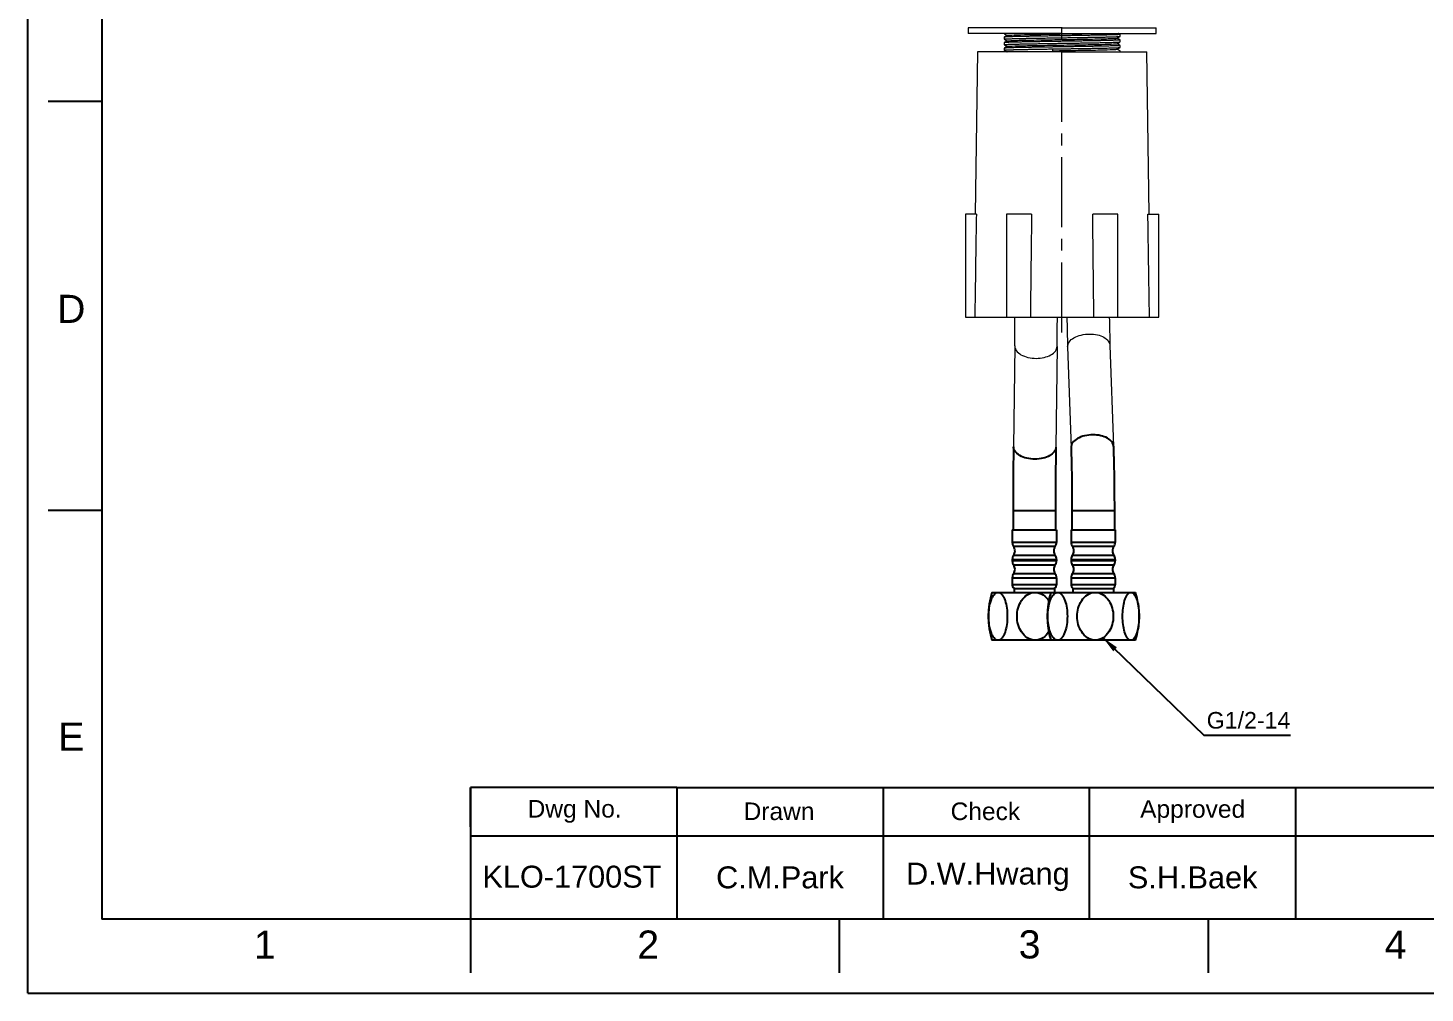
# Model space of a CAD drawing. Header units: millimetres. Extents: x 8809 to 9650, y -1236 to -642.
# Drawn here: x 8808.9 to 9188.2, y -1236.2 to -974.4 of the extents above; entities that cross this region are included whole.
import ezdxf

# ---------------------------------------------------------------- set-up
doc = ezdxf.new("R2010")
doc.units = ezdxf.units.MM
doc.linetypes.add('CENTER2', pattern=[28.575, 19.05, -3.175, 3.175, -3.175])
for name, color, linetype, lineweight in [('CENTER', 1, 'CENTER2', 15), ('DIM', 3, 'Continuous', 9), ('TEXT', 2, 'Continuous', 13)]:
    doc.layers.add(name, color=color, linetype=linetype, lineweight=lineweight)
doc.layers.add('FORM', color=7, linetype='Continuous')
doc.styles.get("Standard").update_dxf_attribs({"font": 'arial.ttf'})
doc.dimstyles.new('사본 ISO-25', dxfattribs={"dimtxt": 4, "dimasz": 4, "dimexe": 1.25, "dimexo": 0.625, "dimgap": 1.5, "dimtad": 1, "dimtih": 1, "dimtoh": 1, "dimdec": 1, "dimzin": 9, "dimdsep": 46, "dimtxsty": 'Standard', "dimcen": 2.5, "dimclrd": 3, "dimclre": 3, "dimclrt": 4, "dimadec": 0, "dimazin": 0, "dimtfac": 1, "dimtdec": 1, "dimtmove": 0, "dimatfit": 3, "dimfxl": 1, "dimarcsym": 0})

msp = doc.modelspace()

# ---------------------------------------------------------------- linework, layer by layer
at = {"linetype": 'Continuous', "lineweight": 18, "extrusion": (0, 1, 0)}
for p, q in [((9064.16, -974.38), (9064.16, -975.88)), ((9089.66, -974.38), (9064.16, -974.38)), ((9089.66, -974.38), (9115.16, -974.38)), ((9115.16, -975.88), (9115.16, -974.38)), ((9089.66, -975.88), (9064.16, -975.88)), ((9073.91, -975.88), (9073.91, -975.91)), ((9073.92, -975.92), (9073.91, -975.91)), ((9073.91, -976.88), (9073.91, -977.41)), ((9073.91, -978.38), (9073.91, -978.91)), ((9089.66, -975.88), (9115.16, -975.88)), ((9105.41, -976.66), (9105.41, -976.13)), ((9105.41, -978.16), (9105.41, -977.63)), ((9066.66, -980.88), (9066.05, -1024.88)), ((9089.66, -980.88), (9066.66, -980.88)), ((9073.91, -979.88), (9073.91, -980.41)), ((9089.66, -980.88), (9112.66, -980.88)), ((9105.41, -979.66), (9105.41, -979.13)), ((9105.41, -980.88), (9105.41, -980.63)), ((9113.27, -1024.88), (9112.66, -980.88)), ((9063.41, -1024.88), (9063.41, -1052.88)), ((9066.37, -1024.88), (9063.41, -1024.88)), ((9074.54, -1024.88), (9074.54, -1052.88)), ((9081.36, -1024.88), (9074.54, -1024.88)), ((9104.79, -1024.88), (9097.96, -1024.88)), ((9104.79, -1052.88), (9104.79, -1024.88)), ((9112.95, -1024.88), (9115.91, -1024.88)), ((9115.91, -1052.88), (9115.91, -1024.88))]:
    msp.add_line(p, q, dxfattribs=at)
at = {"linetype": 'Continuous', "lineweight": 18}
for p, q in [((9063.41, -1052.88), (9115.91, -1052.88)), ((9076.79, -1060.66), (9076.46, -1088.01)), ((9088.29, -1060.8), (9087.96, -1088.14)), ((9091.15, -1060.92), (9092.08, -1088.27)), ((9102.65, -1060.53), (9103.58, -1087.88))]:
    msp.add_line(p, q, dxfattribs=at)
at = {"lineweight": -3}
for p, q in [((9076.37, -1105.28), (9087.87, -1105.28)), ((9076.37, -1105.28), (9076.37, -1110.52)), ((9087.87, -1105.28), (9087.87, -1110.52)), ((9092.34, -1105.28), (9103.84, -1105.28)), ((9092.34, -1105.28), (9092.34, -1110.52)), ((9103.84, -1105.28), (9103.84, -1110.52)), ((9076.12, -1110.52), (9088.12, -1110.52)), ((9076.12, -1110.52), (9076.12, -1113.96)), ((9088.12, -1110.52), (9088.12, -1113.96)), ((9092.09, -1110.52), (9104.09, -1110.52)), ((9092.09, -1110.52), (9092.09, -1113.96)), ((9104.09, -1110.52), (9104.09, -1113.96)), ((9088.12, -1113.96), (9076.12, -1113.96)), ((9087.74, -1115.12), (9076.49, -1115.12)), ((9104.09, -1113.96), (9092.09, -1113.96)), ((9103.72, -1115.12), (9092.47, -1115.12)), ((9076.12, -1118.58), (9088.12, -1118.58)), ((9076.12, -1118.58), (9076.12, -1118.96)), ((9076.49, -1117.42), (9087.74, -1117.42)), ((9088.12, -1118.58), (9088.12, -1118.96)), ((9092.09, -1118.58), (9104.09, -1118.58)), ((9092.09, -1118.58), (9092.09, -1118.96)), ((9092.47, -1117.42), (9103.72, -1117.42)), ((9104.09, -1118.58), (9104.09, -1118.96)), ((9088.12, -1118.96), (9076.12, -1118.96)), ((9087.74, -1120.12), (9076.49, -1120.12)), ((9076.49, -1122.42), (9087.74, -1122.42)), ((9104.09, -1118.96), (9092.09, -1118.96)), ((9103.72, -1120.12), (9092.47, -1120.12)), ((9092.47, -1122.42), (9103.72, -1122.42)), ((9076.12, -1123.58), (9088.12, -1123.58)), ((9076.12, -1123.58), (9076.12, -1125.52)), ((9088.12, -1125.52), (9076.12, -1125.52)), ((9076.62, -1126.52), (9087.62, -1126.52)), ((9076.62, -1126.52), (9076.62, -1127.52)), ((9087.62, -1126.52), (9087.62, -1127.52)), ((9088.12, -1123.58), (9088.12, -1125.52)), ((9092.09, -1123.58), (9104.09, -1123.58)), ((9092.09, -1123.58), (9092.09, -1125.52)), ((9104.09, -1125.52), (9092.09, -1125.52)), ((9092.59, -1126.52), (9103.59, -1126.52)), ((9092.59, -1126.52), (9092.59, -1127.52)), ((9103.59, -1126.52), (9103.59, -1127.52)), ((9104.09, -1123.58), (9104.09, -1125.52)), ((9070.62, -1127.52), (9109.59, -1127.52)), ((9109.59, -1140.52), (9070.62, -1140.52))]:
    msp.add_line(p, q, dxfattribs=at)
at = {"linetype": 'Continuous', "lineweight": 18}
for centre, radius, start, end in [((7808.65, -1045.76), 1268.23, 359.32714, 359.67842), ((7806.44, -1045.74), 1281.95, 359.3272, 359.681), ((9552.59, -1045.72), 461.69, 180.8884, 181.8869), ((9550.38, -1045.78), 447.97, 180.9086, 181.8873)]:
    msp.add_arc(centre, radius, start, end, dxfattribs=at)
at = {"lineweight": -3}
for centre, radius, start, end in [((10467.06, -1104.24), 1390.7, 179.33118, 180.043), ((10467.2, -1104.24), 1379.34, 179.33143, 180.04331), ((9078.12, -1113.96), 2, 180, 215.6591), ((9074.87, -1116.29), 2, 0.59, 35.6591), ((9089.37, -1116.29), 2, 144.3409, 179.41), ((9086.12, -1113.96), 2, 324.3409, 0), ((9094.09, -1113.96), 2, 180, 215.6591), ((9090.84, -1116.29), 2, 0.59, 35.6591), ((9105.34, -1116.29), 2, 144.3409, 179.41), ((9102.09, -1113.96), 2, 324.3409, 0), ((9078.12, -1118.58), 2, 144.3409, 180), ((9074.87, -1116.25), 2, 324.3409, 359.41), ((9089.37, -1116.25), 2, 180.59, 215.6591), ((9086.12, -1118.58), 2, 0, 35.6591), ((9094.09, -1118.58), 2, 144.3409, 180), ((9090.84, -1116.25), 2, 324.3409, 359.41), ((9105.34, -1116.25), 2, 180.59, 215.6591), ((9102.09, -1118.58), 2, 0, 35.6591), ((9078.12, -1118.96), 2, 180, 215.6591), ((9078.12, -1123.58), 2, 144.3409, 180), ((9074.87, -1121.29), 2, 0.59, 35.6591), ((9074.87, -1121.25), 2, 324.3409, 359.41), ((9089.37, -1121.29), 2, 144.3409, 179.41), ((9089.37, -1121.25), 2, 180.59, 215.6591), ((9086.12, -1118.96), 2, 324.3409, 0), ((9086.12, -1123.58), 2, 0, 35.6591), ((9094.09, -1118.96), 2, 180, 215.6591), ((9094.09, -1123.58), 2, 144.3409, 180), ((9090.84, -1121.29), 2, 0.59, 35.6591), ((9090.84, -1121.25), 2, 324.3409, 359.41), ((9105.34, -1121.29), 2, 144.3409, 179.41), ((9105.34, -1121.25), 2, 180.59, 215.6591), ((9102.09, -1118.96), 2, 324.3409, 0), ((9102.09, -1123.58), 2, 0, 35.6591), ((9077.12, -1125.52), 1, 180, 270), ((9087.12, -1125.52), 1, 270, 0), ((9093.09, -1125.52), 1, 180, 270), ((9103.09, -1125.52), 1, 270, 0), ((9091.24, -1134.02), 21.63, 162.5077, 197.4923), ((9107.22, -1134.02), 21.63, 162.5077, 197.4923), ((9088.97, -1134.02), 21.63, 342.5077, 17.4923)]:
    msp.add_arc(centre, radius, start, end, dxfattribs=at)
at = {"linetype": 'Continuous', "lineweight": 18}
for points, degree in [([(9073.91, -975.91), (9074.33, -976.16), (9074.74, -976.4)], 2), ([(9074.76, -976.39), (9074.33, -976.64), (9073.91, -976.88)], 2), ([(9073.91, -977.41), (9074.33, -977.66), (9074.75, -977.9)], 2), ([(9074.76, -977.89), (9074.33, -978.14), (9073.91, -978.38)], 2), ([(9104.57, -977.15), (9104.99, -976.91), (9105.41, -976.66)], 2), ([(9104.57, -978.65), (9104.99, -978.41), (9105.41, -978.16)], 2), ([(9105.41, -977.63), (9104.99, -977.39), (9104.58, -977.15)], 2), ([(9105.41, -976.13), (9105.2, -976.01), (9104.98, -975.88)], 2), ([(9073.91, -978.91), (9074.33, -979.16), (9074.74, -979.4)], 2), ([(9074.76, -979.39), (9074.33, -979.64), (9073.91, -979.88)], 2), ([(9073.91, -980.42), (9074.33, -980.66), (9074.74, -980.9)], 2), ([(9104.57, -980.15), (9104.99, -979.91), (9105.41, -979.66)], 2), ([(9105.41, -979.13), (9105, -978.89), (9104.58, -978.65)], 2), ([(9105.41, -980.63), (9104.99, -980.39), (9104.58, -980.15)], 2), ([(9066.37, -1024.88), (9066.32, -1028.22), (9066.22, -1034.75), (9066.08, -1044.05), (9066, -1049.99), (9065.95, -1052.88)], 3), ([(9081.36, -1024.88), (9081.32, -1028.22), (9081.25, -1034.75), (9081.14, -1044.05), (9081.07, -1049.99), (9081.03, -1052.88)], 3), ([(9098.29, -1052.88), (9098.25, -1049.99), (9098.18, -1044.05), (9098.07, -1034.75), (9098, -1028.22), (9097.96, -1024.88)], 3), ([(9113.37, -1052.88), (9113.33, -1049.99), (9113.24, -1044.05), (9113.1, -1034.75), (9113, -1028.22), (9112.95, -1024.88)], 3)]:
    msp.add_open_spline(points, degree=degree, dxfattribs=at)
for points, knots in [([(9089.66, -976.51), (9089.14, -976.51), (9088.62, -976.52), (9087.85, -976.53), (9087.59, -976.54), (9087.21, -976.54), (9087.08, -976.55), (9086.82, -976.55), (9086.69, -976.55), (9086.06, -976.56), (9085.56, -976.57), (9084.58, -976.58), (9084.09, -976.59), (9083.38, -976.6), (9083.14, -976.61), (9082.79, -976.61), (9082.67, -976.62), (9082.44, -976.62), (9082.33, -976.62), (9081.76, -976.63), (9081.32, -976.64), (9080.47, -976.66), (9080.05, -976.66), (9079.26, -976.68), (9078.88, -976.69), (9078.47, -976.7), (9078.42, -976.7), (9078.33, -976.7), (9078.19, -976.7), (9077.89, -976.71), (9077.63, -976.71), (9077.15, -976.73), (9076.84, -976.73), (9076.27, -976.75), (9076.01, -976.76), (9075.7, -976.77), (9075.64, -976.77), (9075.53, -976.77), (9075.47, -976.77), (9075.31, -976.78), (9075.2, -976.78), (9074.91, -976.8), (9074.73, -976.8), (9074.44, -976.82), (9074.31, -976.83), (9074.16, -976.84), (9074.12, -976.84), (9074.06, -976.85), (9074.04, -976.85), (9074.01, -976.85), (9074, -976.86), (9073.99, -976.86), (9073.94, -976.87), (9073.91, -976.87), (9073.91, -976.88)], [0, 0, 0, 0, 0.062537, 0.062537, 0.093806, 0.093806, 0.10944, 0.10944, 0.125074, 0.125074, 0.187611, 0.187611, 0.250148, 0.250148, 0.281417, 0.281417, 0.297051, 0.297051, 0.312686, 0.312686, 0.375223, 0.375223, 0.43776, 0.43776, 0.500297, 0.500297, 0.508114, 0.508114, 0.515931, 0.531565, 0.562834, 0.562834, 0.625371, 0.625371, 0.687908, 0.687908, 0.703543, 0.703543, 0.719177, 0.719177, 0.750445, 0.750445, 0.812982, 0.812982, 0.87552, 0.87552, 0.906788, 0.906788, 0.922422, 0.93024, 0.93024, 0.938057, 0.938057, 1, 1, 1, 1]), ([(9073.91, -977.41), (9073.91, -977.41), (9073.91, -977.41), (9073.91, -977.4), (9073.94, -977.4), (9074.04, -977.38), (9074.11, -977.37), (9074.24, -977.36), (9074.27, -977.36), (9074.32, -977.36), (9074.35, -977.36), (9074.45, -977.35), (9074.52, -977.35), (9074.74, -977.33), (9075.09, -977.32), (9075.53, -977.3), (9075.89, -977.29), (9076.02, -977.29), (9076.22, -977.28), (9076.29, -977.28), (9076.39, -977.28), (9076.43, -977.28), (9076.5, -977.27), (9076.82, -977.27), (9077.17, -977.26), (9077.82, -977.24), (9078.16, -977.23), (9078.89, -977.22), (9079.27, -977.21), (9079.77, -977.2), (9079.87, -977.2), (9080.08, -977.19), (9080.39, -977.19), (9080.7, -977.18), (9081.34, -977.17), (9082.23, -977.15), (9083.15, -977.14), (9083.87, -977.13), (9084.11, -977.12), (9084.41, -977.12), (9084.47, -977.12), (9084.6, -977.12), (9084.66, -977.11), (9084.84, -977.11), (9084.97, -977.11), (9085.59, -977.1), (9086.09, -977.09), (9087.09, -977.08), (9087.6, -977.07), (9088.63, -977.05), (9089.14, -977.04), (9089.66, -977.04)], [0, 0, 0, 0, 0.000562, 0.000562, 0.063027, 0.063027, 0.125492, 0.125492, 0.141108, 0.141108, 0.156724, 0.156724, 0.187957, 0.187957, 0.250422, 0.312886, 0.312886, 0.344119, 0.344119, 0.359735, 0.359735, 0.367543, 0.367543, 0.375351, 0.437816, 0.437816, 0.500281, 0.500281, 0.562746, 0.562746, 0.578362, 0.578362, 0.593978, 0.625211, 0.625211, 0.687676, 0.750141, 0.750141, 0.781373, 0.781373, 0.789181, 0.789181, 0.796989, 0.796989, 0.812605, 0.812605, 0.87507, 0.87507, 0.937535, 0.937535, 1, 1, 1, 1]), ([(9089.66, -978.01), (9089.14, -978.02), (9088.62, -978.02), (9087.85, -978.03), (9087.59, -978.04), (9087.21, -978.04), (9087.08, -978.05), (9086.82, -978.05), (9086.69, -978.05), (9086.06, -978.06), (9085.06, -978.08), (9084.09, -978.09), (9083.38, -978.11), (9083.14, -978.11), (9082.79, -978.11), (9082.67, -978.12), (9082.44, -978.12), (9082.33, -978.12), (9081.76, -978.13), (9081.32, -978.14), (9080.47, -978.16), (9080.05, -978.16), (9079.26, -978.18), (9078.88, -978.19), (9078.47, -978.2), (9078.42, -978.2), (9078.33, -978.2), (9078.19, -978.2), (9077.89, -978.21), (9077.63, -978.21), (9077.15, -978.23), (9076.84, -978.23), (9076.27, -978.25), (9076.01, -978.26), (9075.7, -978.27), (9075.64, -978.27), (9075.53, -978.27), (9075.47, -978.27), (9075.31, -978.28), (9075.2, -978.28), (9074.91, -978.3), (9074.73, -978.3), (9074.44, -978.32), (9074.31, -978.33), (9074.16, -978.34), (9074.12, -978.34), (9074.06, -978.35), (9074.04, -978.35), (9074.01, -978.35), (9074, -978.36), (9073.99, -978.36), (9073.94, -978.37), (9073.91, -978.37), (9073.91, -978.38)], [0, 0, 0, 0, 0.062535, 0.062535, 0.093803, 0.093803, 0.109437, 0.109437, 0.125071, 0.125071, 0.187606, 0.250141, 0.250141, 0.281409, 0.281409, 0.297042, 0.297042, 0.312676, 0.312676, 0.375212, 0.375212, 0.437747, 0.437747, 0.500282, 0.500282, 0.508099, 0.508099, 0.515916, 0.53155, 0.562817, 0.562817, 0.625353, 0.625353, 0.687888, 0.687888, 0.703522, 0.703522, 0.719155, 0.719155, 0.750423, 0.750423, 0.812958, 0.812958, 0.875494, 0.875494, 0.906761, 0.906761, 0.922395, 0.930212, 0.930212, 0.938029, 0.938029, 1, 1, 1, 1]), ([(9073.91, -978.91), (9073.91, -978.91), (9073.91, -978.91), (9073.91, -978.9), (9073.94, -978.9), (9074.04, -978.88), (9074.11, -978.87), (9074.24, -978.86), (9074.27, -978.86), (9074.32, -978.86), (9074.35, -978.86), (9074.45, -978.85), (9074.52, -978.85), (9074.74, -978.83), (9074.92, -978.83), (9075.31, -978.81), (9075.53, -978.8), (9075.89, -978.79), (9076.02, -978.79), (9076.22, -978.78), (9076.29, -978.78), (9076.39, -978.78), (9076.43, -978.78), (9076.5, -978.77), (9076.82, -978.76), (9077.17, -978.76), (9077.82, -978.74), (9078.16, -978.73), (9078.89, -978.72), (9079.27, -978.71), (9079.77, -978.7), (9079.87, -978.7), (9080.08, -978.69), (9080.39, -978.69), (9080.7, -978.68), (9081.34, -978.67), (9081.79, -978.66), (9082.69, -978.65), (9083.15, -978.64), (9083.87, -978.63), (9084.11, -978.62), (9084.41, -978.62), (9084.47, -978.62), (9084.6, -978.62), (9084.66, -978.61), (9084.84, -978.61), (9084.97, -978.61), (9085.59, -978.6), (9086.09, -978.59), (9087.09, -978.58), (9087.6, -978.57), (9088.63, -978.55), (9089.14, -978.55), (9089.66, -978.54)], [0, 0, 0, 0, 0.000563, 0.000563, 0.063028, 0.063028, 0.125493, 0.125493, 0.141109, 0.141109, 0.156725, 0.156725, 0.187958, 0.187958, 0.250422, 0.250422, 0.312887, 0.312887, 0.34412, 0.34412, 0.359736, 0.359736, 0.367544, 0.367544, 0.375352, 0.437817, 0.437817, 0.500282, 0.500282, 0.562746, 0.562746, 0.578363, 0.578363, 0.593979, 0.625211, 0.625211, 0.687676, 0.687676, 0.750141, 0.750141, 0.781373, 0.781373, 0.789181, 0.789181, 0.796989, 0.796989, 0.812606, 0.812606, 0.87507, 0.87507, 0.937535, 0.937535, 1, 1, 1, 1]), ([(9074.76, -976.39), (9074.81, -976.36), (9075.67, -976.3), (9079.17, -976.2), (9084.47, -976.1), (9090.62, -976.01), (9095.18, -975.93), (9097.43, -975.89), (9097.91, -975.88)], [0, 0, 0, 0, 0.179862, 0.37132, 0.562779, 0.754237, 0.945695, 1, 1, 1, 1]), ([(9074.76, -977.89), (9074.77, -977.88), (9075.03, -977.84), (9076.78, -977.76), (9081.14, -977.66), (9086.89, -977.57), (9093.1, -977.47), (9098.75, -977.37), (9102.9, -977.27), (9104.37, -977.2), (9104.55, -977.16), (9104.57, -977.15)], [0, 0, 0, 0, 0.044715, 0.176829, 0.308943, 0.441057, 0.573171, 0.705285, 0.837399, 0.969513, 1, 1, 1, 1]), ([(9105.41, -976.13), (9105.41, -976.13), (9105.41, -976.13), (9105.41, -976.14), (9105.38, -976.15), (9105.28, -976.16), (9105.21, -976.17), (9105.08, -976.18), (9105.05, -976.18), (9105, -976.19), (9104.97, -976.19), (9104.87, -976.19), (9104.8, -976.2), (9104.58, -976.21), (9104.23, -976.23), (9103.79, -976.24), (9103.43, -976.25), (9103.3, -976.26), (9103.1, -976.26), (9103.03, -976.26), (9102.93, -976.27), (9102.89, -976.27), (9102.82, -976.27), (9102.5, -976.28), (9102.16, -976.29), (9101.5, -976.3), (9101.16, -976.31), (9100.43, -976.33), (9100.05, -976.34), (9099.55, -976.35), (9099.45, -976.35), (9099.25, -976.35), (9098.94, -976.36), (9098.62, -976.36), (9097.98, -976.37), (9097.54, -976.38), (9096.63, -976.4), (9096.17, -976.41), (9095.45, -976.42), (9095.21, -976.42), (9094.91, -976.43), (9094.85, -976.43), (9094.72, -976.43), (9094.66, -976.43), (9094.48, -976.43), (9094.35, -976.43), (9093.73, -976.44), (9093.24, -976.45), (9092.23, -976.47), (9091.72, -976.48), (9090.7, -976.49), (9090.18, -976.5), (9089.66, -976.51)], [0, 0, 0, 0, 0.000561, 0.000561, 0.063026, 0.063026, 0.125491, 0.125491, 0.141107, 0.141107, 0.156723, 0.156723, 0.187956, 0.187956, 0.250421, 0.312886, 0.312886, 0.344118, 0.344118, 0.359734, 0.359734, 0.367543, 0.367543, 0.375351, 0.437816, 0.437816, 0.500281, 0.500281, 0.562746, 0.562746, 0.578362, 0.578362, 0.593978, 0.62521, 0.62521, 0.687675, 0.687675, 0.75014, 0.75014, 0.781373, 0.781373, 0.789181, 0.789181, 0.796989, 0.796989, 0.812605, 0.812605, 0.87507, 0.87507, 0.937535, 0.937535, 1, 1, 1, 1]), ([(9089.66, -977.04), (9090.18, -977.03), (9090.7, -977.02), (9091.47, -977.01), (9091.73, -977.01), (9092.12, -977), (9092.24, -977), (9092.5, -976.99), (9092.63, -976.99), (9093.26, -976.98), (9093.76, -976.97), (9094.74, -976.96), (9095.23, -976.95), (9095.94, -976.94), (9096.18, -976.94), (9096.53, -976.93), (9096.65, -976.93), (9096.88, -976.92), (9096.99, -976.92), (9097.56, -976.91), (9098, -976.9), (9098.86, -976.89), (9099.27, -976.88), (9100.06, -976.87), (9100.44, -976.86), (9100.86, -976.85), (9100.9, -976.85), (9100.99, -976.85), (9101.13, -976.84), (9101.44, -976.84), (9101.69, -976.83), (9102.18, -976.82), (9102.48, -976.81), (9103.05, -976.8), (9103.31, -976.79), (9103.62, -976.78), (9103.68, -976.78), (9103.79, -976.77), (9103.85, -976.77), (9104.02, -976.76), (9104.12, -976.76), (9104.42, -976.75), (9104.59, -976.74), (9104.89, -976.72), (9105.01, -976.72), (9105.16, -976.71), (9105.2, -976.7), (9105.26, -976.7), (9105.29, -976.69), (9105.31, -976.69), (9105.32, -976.69), (9105.33, -976.69), (9105.39, -976.68), (9105.41, -976.67), (9105.41, -976.66)], [0, 0, 0, 0, 0.062535, 0.062535, 0.093803, 0.093803, 0.109436, 0.109436, 0.12507, 0.12507, 0.187605, 0.187605, 0.25014, 0.25014, 0.281408, 0.281408, 0.297042, 0.297042, 0.312676, 0.312676, 0.375211, 0.375211, 0.437746, 0.437746, 0.500281, 0.500281, 0.508098, 0.508098, 0.515915, 0.531549, 0.562816, 0.562816, 0.625351, 0.625351, 0.687886, 0.687886, 0.70352, 0.70352, 0.719154, 0.719154, 0.750421, 0.750421, 0.812957, 0.812957, 0.875492, 0.875492, 0.906759, 0.906759, 0.922393, 0.93021, 0.93021, 0.938027, 0.938027, 1, 1, 1, 1]), ([(9105.41, -977.63), (9105.41, -977.63), (9105.41, -977.63), (9105.41, -977.64), (9105.38, -977.65), (9105.28, -977.66), (9105.21, -977.67), (9105.08, -977.68), (9105.05, -977.68), (9105, -977.69), (9104.97, -977.69), (9104.87, -977.69), (9104.8, -977.7), (9104.58, -977.71), (9104.23, -977.73), (9103.79, -977.74), (9103.43, -977.75), (9103.3, -977.76), (9103.1, -977.76), (9103.03, -977.76), (9102.93, -977.77), (9102.89, -977.77), (9102.82, -977.77), (9102.5, -977.78), (9102.16, -977.79), (9101.5, -977.8), (9101.16, -977.81), (9100.43, -977.83), (9100.05, -977.83), (9099.55, -977.84), (9099.45, -977.85), (9099.25, -977.85), (9099.14, -977.85), (9098.83, -977.86), (9098.62, -977.86), (9097.98, -977.87), (9097.1, -977.89), (9096.17, -977.91), (9095.45, -977.92), (9095.21, -977.92), (9094.91, -977.93), (9094.85, -977.93), (9094.72, -977.93), (9094.66, -977.93), (9094.48, -977.93), (9094.35, -977.93), (9093.73, -977.94), (9093.24, -977.95), (9092.23, -977.97), (9091.72, -977.98), (9090.7, -977.99), (9090.18, -978), (9089.66, -978.01)], [0, 0, 0, 0, 0.000562, 0.000562, 0.063027, 0.063027, 0.125492, 0.125492, 0.141108, 0.141108, 0.156724, 0.156724, 0.187957, 0.187957, 0.250421, 0.312886, 0.312886, 0.344119, 0.344119, 0.359735, 0.359735, 0.367543, 0.367543, 0.375351, 0.437816, 0.437816, 0.500281, 0.500281, 0.562746, 0.562746, 0.578362, 0.578362, 0.593978, 0.593978, 0.625211, 0.625211, 0.687676, 0.75014, 0.75014, 0.781373, 0.781373, 0.789181, 0.789181, 0.796989, 0.796989, 0.812605, 0.812605, 0.87507, 0.87507, 0.937535, 0.937535, 1, 1, 1, 1]), ([(9089.66, -978.54), (9090.18, -978.53), (9090.7, -978.52), (9091.47, -978.51), (9091.73, -978.51), (9092.12, -978.5), (9092.24, -978.5), (9092.5, -978.49), (9092.63, -978.49), (9093.26, -978.48), (9094.26, -978.47), (9095.23, -978.45), (9095.94, -978.44), (9096.18, -978.44), (9096.53, -978.43), (9096.65, -978.43), (9096.88, -978.42), (9096.99, -978.42), (9097.56, -978.41), (9098, -978.4), (9098.86, -978.39), (9099.27, -978.38), (9100.06, -978.37), (9100.44, -978.36), (9100.86, -978.35), (9100.9, -978.35), (9100.99, -978.35), (9101.13, -978.34), (9101.44, -978.34), (9101.69, -978.33), (9102.18, -978.32), (9102.48, -978.31), (9103.05, -978.29), (9103.31, -978.29), (9103.62, -978.28), (9103.68, -978.28), (9103.79, -978.27), (9103.85, -978.27), (9104.02, -978.26), (9104.12, -978.26), (9104.42, -978.25), (9104.59, -978.24), (9104.89, -978.22), (9105.01, -978.22), (9105.16, -978.2), (9105.2, -978.2), (9105.26, -978.2), (9105.29, -978.19), (9105.31, -978.19), (9105.32, -978.19), (9105.33, -978.19), (9105.39, -978.18), (9105.41, -978.17), (9105.41, -978.16)], [0, 0, 0, 0, 0.062537, 0.062537, 0.093806, 0.093806, 0.10944, 0.10944, 0.125074, 0.125074, 0.187611, 0.250149, 0.250149, 0.281417, 0.281417, 0.297051, 0.297051, 0.312686, 0.312686, 0.375223, 0.375223, 0.43776, 0.43776, 0.500297, 0.500297, 0.508114, 0.508114, 0.515931, 0.531566, 0.562834, 0.562834, 0.625371, 0.625371, 0.687908, 0.687908, 0.703543, 0.703543, 0.719177, 0.719177, 0.750446, 0.750446, 0.812983, 0.812983, 0.87552, 0.87552, 0.906788, 0.906788, 0.922423, 0.93024, 0.93024, 0.938057, 0.938057, 1, 1, 1, 1]), ([(9089.66, -979.51), (9089.14, -979.51), (9088.62, -979.52), (9087.85, -979.53), (9087.59, -979.54), (9087.21, -979.54), (9087.08, -979.55), (9086.82, -979.55), (9086.69, -979.55), (9086.06, -979.56), (9085.06, -979.58), (9084.09, -979.59), (9083.38, -979.6), (9083.14, -979.61), (9082.79, -979.61), (9082.67, -979.62), (9082.44, -979.62), (9082.33, -979.62), (9081.76, -979.63), (9081.32, -979.64), (9080.47, -979.66), (9080.05, -979.66), (9079.26, -979.68), (9078.88, -979.69), (9078.47, -979.7), (9078.42, -979.7), (9078.33, -979.7), (9078.19, -979.7), (9078.06, -979.7), (9077.8, -979.71), (9077.63, -979.71), (9077.15, -979.73), (9076.84, -979.73), (9076.27, -979.75), (9076.01, -979.76), (9075.7, -979.77), (9075.64, -979.77), (9075.53, -979.77), (9075.47, -979.77), (9075.31, -979.78), (9075.2, -979.78), (9074.91, -979.8), (9074.73, -979.8), (9074.44, -979.82), (9074.31, -979.83), (9074.16, -979.84), (9074.12, -979.84), (9074.06, -979.85), (9074.04, -979.85), (9074.01, -979.86), (9074, -979.86), (9073.99, -979.86), (9073.94, -979.87), (9073.91, -979.87), (9073.91, -979.88)], [0, 0, 0, 0, 0.062537, 0.062537, 0.093806, 0.093806, 0.10944, 0.10944, 0.125074, 0.125074, 0.187611, 0.250148, 0.250148, 0.281417, 0.281417, 0.297051, 0.297051, 0.312685, 0.312685, 0.375223, 0.375223, 0.43776, 0.43776, 0.500297, 0.500297, 0.508114, 0.508114, 0.515931, 0.531565, 0.531565, 0.562834, 0.562834, 0.625371, 0.625371, 0.687908, 0.687908, 0.703542, 0.703542, 0.719177, 0.719177, 0.750445, 0.750445, 0.812982, 0.812982, 0.875519, 0.875519, 0.906788, 0.906788, 0.922422, 0.930239, 0.930239, 0.938056, 0.938056, 1, 1, 1, 1]), ([(9073.91, -980.41), (9073.91, -980.41), (9073.91, -980.41), (9073.92, -980.4), (9073.94, -980.4), (9074.04, -980.38), (9074.11, -980.37), (9074.23, -980.36), (9074.27, -980.36), (9074.31, -980.36), (9074.34, -980.36), (9074.35, -980.36), (9074.43, -980.35), (9074.49, -980.35), (9074.7, -980.34), (9074.86, -980.33), (9075.22, -980.31), (9075.42, -980.31), (9075.86, -980.29), (9076.11, -980.28), (9076.4, -980.28), (9076.44, -980.28), (9076.5, -980.27), (9076.61, -980.27), (9076.85, -980.26), (9077.07, -980.26), (9077.51, -980.25), (9078.14, -980.23), (9078.84, -980.22), (9079.39, -980.21), (9079.57, -980.2), (9079.81, -980.2), (9079.86, -980.2), (9079.96, -980.2), (9080, -980.2), (9080.15, -980.19), (9080.25, -980.19), (9080.74, -980.18), (9081.15, -980.17), (9081.98, -980.16), (9082.41, -980.15), (9083.28, -980.14), (9083.73, -980.13), (9084.31, -980.12), (9084.42, -980.12), (9084.6, -980.12), (9084.65, -980.11), (9084.77, -980.11), (9085.06, -980.11), (9085.36, -980.1), (9086.07, -980.09), (9086.55, -980.08), (9087.03, -980.08)], [0, 0, 0, 0, 0.00682, 0.00682, 0.073032, 0.073032, 0.139244, 0.139244, 0.155797, 0.164074, 0.164074, 0.17235, 0.17235, 0.205456, 0.205456, 0.271668, 0.271668, 0.33788, 0.33788, 0.404092, 0.404092, 0.412369, 0.412369, 0.420645, 0.437198, 0.470304, 0.470304, 0.536516, 0.602728, 0.602728, 0.635834, 0.635834, 0.644111, 0.644111, 0.652387, 0.652387, 0.66894, 0.66894, 0.735152, 0.735152, 0.801364, 0.801364, 0.867576, 0.867576, 0.884129, 0.884129, 0.892406, 0.892406, 0.900682, 0.933788, 0.933788, 1, 1, 1, 1]), ([(9074.76, -979.39), (9074.8, -979.37), (9075.43, -979.31), (9078.31, -979.22), (9083.33, -979.12), (9089.39, -979.03), (9095.49, -978.93), (9100.64, -978.83), (9103.8, -978.74), (9104.52, -978.68), (9104.57, -978.65)], [0, 0, 0, 0, 0.097903, 0.229966, 0.36203, 0.494094, 0.626157, 0.758221, 0.890285, 1, 1, 1, 1]), ([(9087.03, -980.08), (9087.47, -980.07), (9087.9, -980.06), (9088.56, -980.05), (9088.78, -980.05), (9089.22, -980.04), (9089.44, -980.04), (9089.66, -980.04)], [0, 0, 0, 0, 0.5, 0.5, 0.75, 0.75, 1, 1, 1, 1]), ([(9087.17, -980.56), (9088.71, -980.54), (9092.34, -980.48), (9097.73, -980.39), (9102.24, -980.29), (9104.22, -980.21), (9104.54, -980.17), (9104.57, -980.15)], [0, 0, 0, 0, 0.183269, 0.421529, 0.659788, 0.898047, 1, 1, 1, 1]), ([(9105.41, -979.13), (9105.41, -979.13), (9105.41, -979.13), (9105.41, -979.14), (9105.38, -979.15), (9105.28, -979.16), (9105.21, -979.17), (9105.08, -979.18), (9105.05, -979.18), (9105, -979.19), (9104.97, -979.19), (9104.87, -979.19), (9104.8, -979.2), (9104.58, -979.21), (9104.41, -979.22), (9104.01, -979.23), (9103.79, -979.24), (9103.43, -979.25), (9103.3, -979.26), (9103.1, -979.26), (9103.03, -979.27), (9102.93, -979.27), (9102.89, -979.27), (9102.82, -979.27), (9102.5, -979.28), (9102.16, -979.29), (9101.5, -979.3), (9101.16, -979.31), (9100.43, -979.33), (9100.05, -979.33), (9099.55, -979.34), (9099.45, -979.35), (9099.25, -979.35), (9098.94, -979.36), (9098.62, -979.36), (9097.98, -979.37), (9097.1, -979.39), (9096.17, -979.4), (9095.45, -979.42), (9095.21, -979.42), (9094.91, -979.43), (9094.85, -979.43), (9094.72, -979.43), (9094.66, -979.43), (9094.48, -979.43), (9094.35, -979.43), (9093.73, -979.44), (9093.24, -979.45), (9092.23, -979.47), (9091.72, -979.48), (9090.7, -979.49), (9090.18, -979.5), (9089.66, -979.51)], [0, 0, 0, 0, 0.000593, 0.000593, 0.063056, 0.063056, 0.125519, 0.125519, 0.141135, 0.141135, 0.156751, 0.156751, 0.187982, 0.187982, 0.250445, 0.250445, 0.312908, 0.312908, 0.344139, 0.344139, 0.359755, 0.359755, 0.367563, 0.367563, 0.375371, 0.437834, 0.437834, 0.500297, 0.500297, 0.56276, 0.56276, 0.578375, 0.578375, 0.593991, 0.625223, 0.625223, 0.687685, 0.750148, 0.750148, 0.78138, 0.78138, 0.789188, 0.789188, 0.796996, 0.796996, 0.812611, 0.812611, 0.875074, 0.875074, 0.937537, 0.937537, 1, 1, 1, 1]), ([(9089.66, -980.04), (9090.18, -980.03), (9090.7, -980.02), (9091.47, -980.01), (9091.73, -980.01), (9092.12, -980), (9092.24, -980), (9092.5, -979.99), (9092.63, -979.99), (9093.26, -979.98), (9094.26, -979.97), (9095.23, -979.95), (9095.94, -979.94), (9096.18, -979.94), (9096.53, -979.93), (9096.65, -979.93), (9096.88, -979.92), (9096.99, -979.92), (9097.56, -979.91), (9098, -979.9), (9098.86, -979.89), (9099.27, -979.88), (9100.06, -979.86), (9100.44, -979.86), (9100.86, -979.85), (9100.9, -979.85), (9100.99, -979.85), (9101.13, -979.84), (9101.44, -979.84), (9101.69, -979.83), (9102.18, -979.82), (9102.48, -979.81), (9103.05, -979.8), (9103.31, -979.79), (9103.62, -979.78), (9103.68, -979.78), (9103.79, -979.77), (9103.85, -979.77), (9104.02, -979.76), (9104.12, -979.76), (9104.42, -979.75), (9104.59, -979.74), (9104.89, -979.72), (9105.01, -979.72), (9105.16, -979.71), (9105.2, -979.7), (9105.26, -979.7), (9105.29, -979.69), (9105.31, -979.69), (9105.32, -979.69), (9105.33, -979.69), (9105.39, -979.68), (9105.41, -979.67), (9105.41, -979.66)], [0, 0, 0, 0, 0.062535, 0.062535, 0.093803, 0.093803, 0.109437, 0.109437, 0.12507, 0.12507, 0.187605, 0.250141, 0.250141, 0.281408, 0.281408, 0.297042, 0.297042, 0.312676, 0.312676, 0.375211, 0.375211, 0.437746, 0.437746, 0.500281, 0.500281, 0.508098, 0.508098, 0.515915, 0.531549, 0.562816, 0.562816, 0.625352, 0.625352, 0.687887, 0.687887, 0.703521, 0.703521, 0.719154, 0.719154, 0.750422, 0.750422, 0.812957, 0.812957, 0.875492, 0.875492, 0.90676, 0.90676, 0.922394, 0.93021, 0.93021, 0.938027, 0.938027, 1, 1, 1, 1]), ([(9091.15, -1060.92), (9091.14, -1060.46), (9091.53, -1059.41), (9092.94, -1058.31), (9094.88, -1057.59), (9096.36, -1057.43), (9097.13, -1057.43)], [0, 0, 0, 0, 0.184443, 0.413679, 0.69289, 1, 1, 1, 1]), ([(9097.13, -1057.43), (9097.83, -1057.43), (9099.18, -1057.57), (9100.95, -1058.19), (9102.24, -1059.17), (9102.63, -1060.1), (9102.65, -1060.53)], [0, 0, 0, 0, 0.3088, 0.585268, 0.812996, 1, 1, 1, 1]), ([(9076.79, -1060.66), (9076.79, -1061.11), (9077.18, -1062.12), (9078.56, -1063.18), (9080.44, -1063.87), (9081.87, -1064.03), (9082.62, -1064.03)], [0, 0, 0, 0, 0.185308, 0.414015, 0.692301, 1, 1, 1, 1]), ([(9082.62, -1064.03), (9083.35, -1064.03), (9084.74, -1063.88), (9086.56, -1063.22), (9087.89, -1062.21), (9088.29, -1061.24), (9088.29, -1060.8)], [0, 0, 0, 0, 0.3083, 0.585609, 0.81378, 1, 1, 1, 1])]:
    msp.add_open_spline(points, degree=3, knots=knots, dxfattribs=at)
at = {"linetype": 'Continuous', "lineweight": 13}
msp.add_open_spline([(9087.17, -980.56), (9087.13, -980.4), (9087.08, -980.24), (9087.03, -980.08)], degree=3, dxfattribs=at)
at = {"lineweight": -3}
for points, knots in [([(9098.06, -1084.78), (9097.29, -1084.78), (9095.81, -1084.94), (9093.87, -1085.66), (9092.46, -1086.76), (9092.07, -1087.81), (9092.08, -1088.27)], [0, 0, 0, 0, 0.30711, 0.586321, 0.815557, 1, 1, 1, 1]), ([(9103.58, -1087.88), (9103.56, -1087.45), (9103.17, -1086.51), (9101.88, -1085.54), (9100.11, -1084.92), (9098.76, -1084.78), (9098.06, -1084.78)], [0, 0, 0, 0, 0.187004, 0.414732, 0.6912, 1, 1, 1, 1]), ([(9082.29, -1091.37), (9081.54, -1091.37), (9080.11, -1091.22), (9078.23, -1090.53), (9076.85, -1089.47), (9076.46, -1088.46), (9076.46, -1088.01)], [0, 0, 0, 0, 0.307699, 0.585985, 0.814692, 1, 1, 1, 1]), ([(9087.96, -1088.14), (9087.96, -1088.58), (9087.56, -1089.56), (9086.23, -1090.57), (9084.41, -1091.23), (9083.02, -1091.37), (9082.29, -1091.37)], [0, 0, 0, 0, 0.18622, 0.414391, 0.6917, 1, 1, 1, 1]), ([(9092.08, -1088.27), (9092.13, -1089.56), (9092.29, -1095.23), (9092.34, -1100.91), (9092.34, -1105.28)], [0, 0, 0, 0, 0.2284, 1, 1, 1, 1]), ([(9103.58, -1087.88), (9103.62, -1089.21), (9103.79, -1095.01), (9103.84, -1100.81), (9103.84, -1105.28)], [0, 0, 0, 0, 0.22949, 1, 1, 1, 1]), ([(9069.74, -1134.02), (9069.74, -1133.28), (9069.83, -1131.84), (9070.2, -1130.11), (9070.69, -1128.9), (9071.19, -1128.03), (9071.84, -1127.52), (9072.26, -1127.52)], [0, 0, 0, 0, 0.301519, 0.585419, 0.713806, 0.827791, 1, 1, 1, 1]), ([(9072.26, -1127.52), (9072.68, -1127.52), (9073.33, -1128.03), (9073.83, -1128.9), (9074.32, -1130.11), (9074.69, -1131.84), (9074.78, -1133.28), (9074.78, -1134.02)], [0, 0, 0, 0, 0.172211, 0.286185, 0.414574, 0.69849, 1, 1, 1, 1]), ([(9077.42, -1134.02), (9077.42, -1133.27), (9077.61, -1131.77), (9078.52, -1129.7), (9080.08, -1128.02), (9081.58, -1127.52), (9082.32, -1127.52)], [0, 0, 0, 0, 0.250945, 0.501572, 0.751539, 1, 1, 1, 1]), ([(9082.32, -1127.52), (9083.07, -1127.52), (9084.61, -1128.04), (9085.66, -1129.21), (9086.06, -1129.85)], [0, 0, 0, 0, 0.49838, 1, 1, 1, 1]), ([(9085.77, -1134.02), (9085.77, -1133.28), (9085.88, -1131.83), (9086.26, -1130.11), (9086.78, -1128.9), (9087.31, -1128.02), (9087.99, -1127.52), (9088.43, -1127.52)], [0, 0, 0, 0, 0.298582, 0.580396, 0.708471, 0.822979, 1, 1, 1, 1]), ([(9088.43, -1127.52), (9088.87, -1127.52), (9089.54, -1128.02), (9090.08, -1128.9), (9090.59, -1130.11), (9090.98, -1131.83), (9091.08, -1133.28), (9091.08, -1134.02)], [0, 0, 0, 0, 0.177022, 0.29152, 0.419597, 0.701427, 1, 1, 1, 1]), ([(9093.76, -1134.02), (9093.76, -1133.27), (9093.96, -1131.77), (9094.86, -1129.7), (9096.41, -1128.02), (9097.91, -1127.52), (9098.65, -1127.52)], [0, 0, 0, 0, 0.251037, 0.501736, 0.751679, 1, 1, 1, 1]), ([(9098.65, -1127.52), (9099.39, -1127.52), (9100.89, -1128.02), (9102.44, -1129.7), (9103.35, -1131.77), (9103.55, -1133.27), (9103.55, -1134.02)], [0, 0, 0, 0, 0.248332, 0.498271, 0.748955, 1, 1, 1, 1]), ([(9106.08, -1134.02), (9106.08, -1133.28), (9106.17, -1131.84), (9106.49, -1130.12), (9106.93, -1128.91), (9107.35, -1128.06), (9107.93, -1127.52), (9108.32, -1127.52)], [0, 0, 0, 0, 0.307851, 0.596308, 0.725436, 0.838372, 1, 1, 1, 1]), ([(9108.32, -1127.52), (9108.71, -1127.52), (9109.29, -1128.06), (9109.72, -1128.91), (9110.15, -1130.12), (9110.48, -1131.84), (9110.56, -1133.28), (9110.56, -1134.02)], [0, 0, 0, 0, 0.16163, 0.274555, 0.403685, 0.692158, 1, 1, 1, 1]), ([(9072.26, -1140.52), (9071.84, -1140.52), (9071.19, -1140), (9070.69, -1139.14), (9070.2, -1137.93), (9069.83, -1136.2), (9069.74, -1134.76), (9069.74, -1134.02)], [0, 0, 0, 0, 0.172211, 0.286185, 0.414574, 0.69849, 1, 1, 1, 1]), ([(9074.78, -1134.02), (9074.78, -1134.76), (9074.69, -1136.2), (9074.32, -1137.93), (9073.83, -1139.14), (9073.33, -1140), (9072.68, -1140.52), (9072.26, -1140.52)], [0, 0, 0, 0, 0.301519, 0.585419, 0.713806, 0.827791, 1, 1, 1, 1]), ([(9082.32, -1140.52), (9081.58, -1140.52), (9080.08, -1140.02), (9078.52, -1138.34), (9077.62, -1136.27), (9077.42, -1134.77), (9077.42, -1134.02)], [0, 0, 0, 0, 0.248459, 0.498422, 0.74906, 1, 1, 1, 1]), ([(9088.43, -1140.52), (9087.99, -1140.52), (9087.31, -1140.02), (9086.78, -1139.14), (9086.26, -1137.93), (9085.88, -1136.21), (9085.77, -1134.76), (9085.77, -1134.02)], [0, 0, 0, 0, 0.177022, 0.29152, 0.419597, 0.701427, 1, 1, 1, 1]), ([(9091.08, -1134.02), (9091.08, -1134.76), (9090.98, -1136.21), (9090.59, -1137.93), (9090.08, -1139.14), (9089.54, -1140.02), (9088.87, -1140.52), (9088.43, -1140.52)], [0, 0, 0, 0, 0.298582, 0.580396, 0.708471, 0.822979, 1, 1, 1, 1]), ([(9098.65, -1140.52), (9097.91, -1140.52), (9096.41, -1140.02), (9094.86, -1138.34), (9093.96, -1136.27), (9093.76, -1134.77), (9093.76, -1134.02)], [0, 0, 0, 0, 0.248332, 0.498271, 0.748955, 1, 1, 1, 1]), ([(9103.55, -1134.02), (9103.55, -1134.77), (9103.35, -1136.27), (9102.44, -1138.34), (9100.89, -1140.02), (9099.39, -1140.52), (9098.65, -1140.52)], [0, 0, 0, 0, 0.251037, 0.501736, 0.751679, 1, 1, 1, 1]), ([(9108.32, -1140.52), (9107.93, -1140.52), (9107.36, -1139.98), (9106.93, -1139.13), (9106.49, -1137.92), (9106.17, -1136.2), (9106.08, -1134.76), (9106.08, -1134.02)], [0, 0, 0, 0, 0.16163, 0.274555, 0.403685, 0.692158, 1, 1, 1, 1]), ([(9110.56, -1134.02), (9110.56, -1134.76), (9110.48, -1136.2), (9110.15, -1137.92), (9109.72, -1139.13), (9109.29, -1139.98), (9108.71, -1140.52), (9108.32, -1140.52)], [0, 0, 0, 0, 0.307851, 0.596308, 0.725436, 0.838372, 1, 1, 1, 1]), ([(9086.06, -1138.19), (9085.65, -1138.83), (9084.61, -1140), (9083.07, -1140.52), (9082.32, -1140.52)], [0, 0, 0, 0, 0.501623, 1, 1, 1, 1])]:
    msp.add_open_spline(points, degree=3, knots=knots, dxfattribs=at)
at = {"layer": 'CENTER'}
msp.add_line((9089.53, -780.81), (9089.53, -1059.88), dxfattribs=at)
at = {"layer": 'FORM', "color": 7, "linetype": 'Continuous'}
for p, q in [((8808.89, -1236.25), (8808.89, -641.54)), ((8828.91, -661.56), (8828.91, -1216.22)), ((8828.91, -994.36), (8814.36, -994.36)), ((8828.91, -1105.29), (8814.36, -1105.29)), ((8985.05, -1180.47), (8929.03, -1180.47)), ((8929.03, -1180.47), (8929.03, -1216.22)), ((8929.03, -1191.19), (8929.03, -1180.47)), ((9629.87, -1216.22), (8828.91, -1216.22)), ((8929.03, -1216.22), (8929.03, -1230.78)), ((9029.15, -1216.22), (9029.15, -1230.78)), ((9129.27, -1216.22), (9129.27, -1230.78)), ((8808.89, -1236.25), (9649.89, -1236.25))]:
    msp.add_line(p, q, dxfattribs=at)
at = {"layer": 'FORM'}
for p, q in [((8985.05, -1180.47), (9629.87, -1180.47)), ((8985.05, -1180.47), (8985.05, -1216.22)), ((9041.07, -1180.47), (9041.07, -1216.22)), ((9097.09, -1216.22), (9097.09, -1180.47)), ((9153.11, -1216.22), (9153.11, -1180.47)), ((8929.03, -1193.58), (9486.84, -1193.58))]:
    msp.add_line(p, q, dxfattribs=at)
at = {"layer": 'TEXT'}
msp.add_point((9097.09, -1191.19), dxfattribs=at)

# ---------------------------------------------------------------- texts
at = {"layer": 'DIM', "color": 4, "insert": (9128.91, -1159.99), "char_height": 4.5, "attachment_point": 1}
msp.add_mtext_dynamic_manual_height_columns('G1/2-14', width=32.6801, gutter_width=12.5, heights=[0], dxfattribs=at)
at = {"layer": 'FORM', "char_height": 7.63, "attachment_point": 5}
for s, width, insert in [('D', 10.0119, (8820.65, -1050.6)), ('E', 10.0119, (8820.65, -1166.7)), ('1', 50.0595, (8873.2, -1223.1)), ('2', 50.0595, (8977.28, -1223.1)), ('3', 50.0595, (9080.84, -1223.1)), ('4', 50.0595, (9180.18, -1223.1))]:
    msp.add_mtext_dynamic_manual_height_columns(s, width=width, gutter_width=12.51, heights=[0], dxfattribs=dict(at, insert=insert))
at = {"layer": 'TEXT', "attachment_point": 5}
for s, insert, char_height in [('Dwg No.', (8957.31, -1186.96), 4.768), ('Drawn', (9012.8, -1186.96), 4.768), ('Check', (9068.82, -1186.96), 4.768), ('Approved', (9125.1, -1187.02), 4.768), ('KLO-1700ST', (8956.57, -1204.71), 5.959), ('C.M.Park', (9013.06, -1204.9), 5.959), ('D.W.Hwang', (9069.5, -1204.73), 5.959), ('S.H.Baek', (9125.1, -1204.9), 5.959)]:
    msp.add_mtext_dynamic_manual_height_columns(s, width=56.019, gutter_width=29.8, heights=[0], dxfattribs=dict(at, insert=insert, char_height=char_height))

# ---------------------------------------------------------------- leaders
at = {"layer": 'DIM', "color": 1}
msp.add_leader([(9100.8, -1139.85), (9128.1, -1166.27), (9151.62, -1166.27)], dimstyle='사본 ISO-25', override={"dimtxt": 4.5, "dimasz": 4.5, "dimtad": 0}, dxfattribs=at)

doc.saveas('drawing.dxf')
